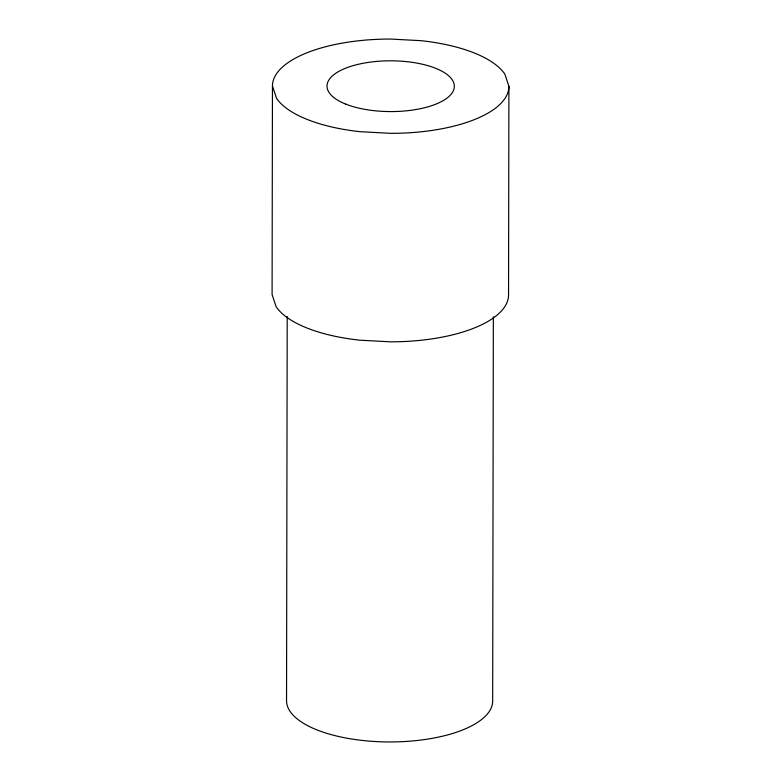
<?xml version="1.0" encoding="UTF-8"?>
<svg xmlns="http://www.w3.org/2000/svg" width="781" height="781" viewBox="0 0 781 781"><rect width="100%" height="100%" fill="white"/><g stroke="black" fill="none" stroke-linecap="round" stroke-linejoin="round"><path stroke-width="1.17" d="M272.452 86.066L272.091 294.574L276.152 306.777A118.224 47.143 0.1 0 0 359.836 340.194L390.441 341.834A118.224 47.143 0.1 0 0 508.548 294.818L508.909 86.32L504.848 74.107A118.224 47.143 0.1 0 0 421.164 40.69L390.559 39.05A118.224 47.143 0.1 0 0 272.452 86.066L276.513 98.279A118.224 47.143 0.1 0 0 360.207 131.696L390.803 133.336A118.224 47.143 0.1 0 0 508.909 86.32M287.213 316.539L286.539 700.742A103.072 41.1 0.1 0 0 389.719 741.95A103.072 41.1 0.1 0 0 492.674 700.957L493.348 316.754M345.719 104.098A63.661 25.383 0.1 0 0 452.189 92.832A63.661 25.383 0.1 0 0 374.138 61.66A63.661 25.383 0.1 0 0 345.719 104.098"/></g></svg>
